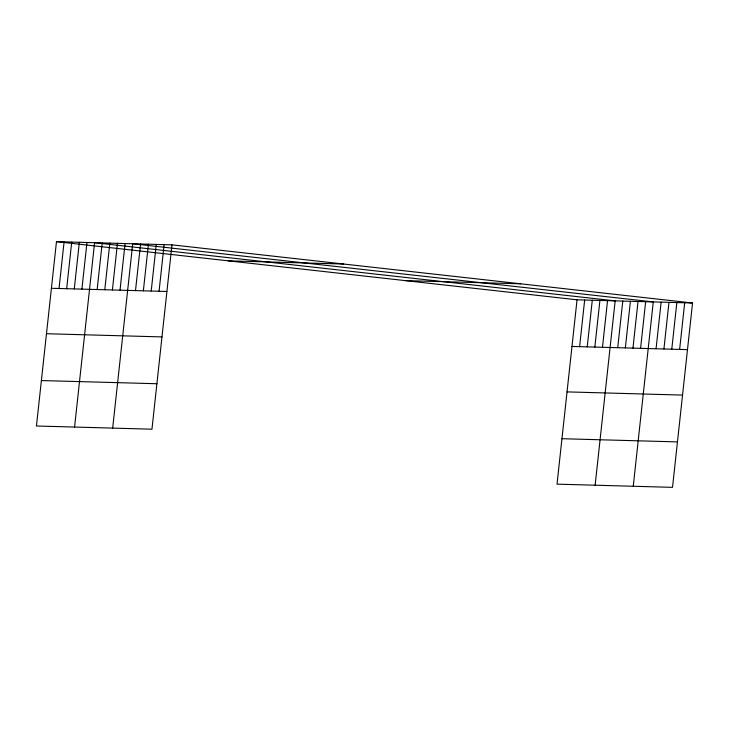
<?xml version="1.0" encoding="UTF-8"?>
<svg xmlns="http://www.w3.org/2000/svg" width="729" height="729" viewBox="0 0 729 729"><rect width="100%" height="100%" fill="white"/><g stroke="black" fill="none" stroke-linecap="round" stroke-linejoin="round"><path stroke-width="1.09" d="M171.98 244.844L56.479 241.654L36.45 426L151.96 429.19L171.98 244.844L692.55 303L672.521 487.346L557.02 484.156L577.04 299.81L692.55 303M59.031 288.493L64.097 241.864M66.658 288.711L71.724 242.074M74.285 288.921L79.343 242.283M81.903 289.131L86.97 242.493M74.568 427.048L94.597 242.702L615.158 300.867L595.137 485.213M97.148 289.55L102.215 242.912M104.776 289.759L109.842 243.121M112.403 289.969L117.46 243.331M120.021 290.178L125.087 243.55M112.685 428.105L132.714 243.759L653.275 301.915L633.255 486.261M135.503 290.607L140.569 243.969M143.358 290.825L148.424 244.188M151.213 291.035L156.27 244.406M159.059 291.254L164.125 244.625M579.601 346.658L584.667 300.02M587.228 346.867L592.294 300.23M594.846 347.077L599.912 300.448M602.473 347.286L607.539 300.658M617.718 347.706L622.785 301.077M625.345 347.915L630.403 301.287M632.963 348.125L638.03 301.496M640.591 348.344L645.657 301.706M656.064 348.763L661.13 302.134M663.919 348.981L668.985 302.353M671.774 349.2L676.84 302.562M679.628 349.419L684.695 302.781M228.259 260.845L343.769 264.035M405.26 280.619L520.761 283.809M51.413 288.283L166.914 291.472M571.973 346.448L687.483 349.628M46.474 333.736L161.984 336.916M567.044 391.892L682.544 395.082M41.389 380.556L156.89 383.736M561.95 438.712L677.46 441.902M56.479 241.654L577.04 299.81"/></g></svg>
